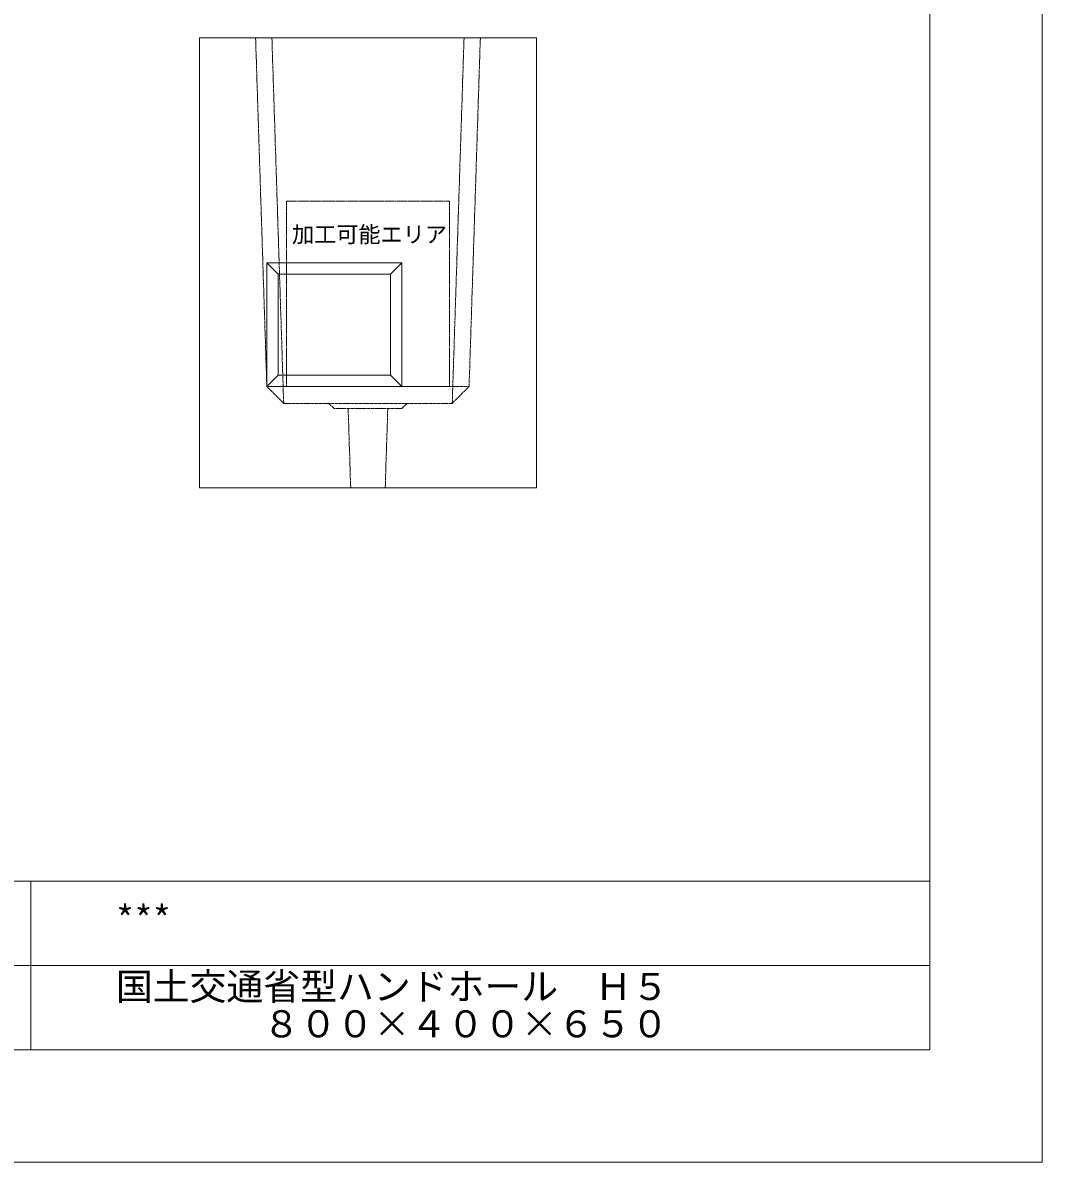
# Model space of a CAD drawing. Units: millimetres, scale not verified. Extents: x -2970 to 2970, y -2100 to 2100.
# Drawn here: x 1156 to 2970, y -2100 to -73 of the extents above; entities that cross this region are included whole.
import ezdxf
from ezdxf.enums import TextEntityAlignment as Align

# ---------------------------------------------------------------- set-up
doc = ezdxf.new("R2010")
doc.units = ezdxf.units.MM
doc.header["$LTSCALE"] = 10
doc.linetypes.add('LONG_DASHED1', pattern=[7, 6, -1])
doc.linetypes.add('LONG_DOUBLE_CHAIN', pattern=[21.8, 18, -1, 0.6, -0.6, 0.6, -1])
for name, color, linetype, lineweight in [('0-0_D-TTL', 7, 'Continuous', 9), ('0-1_Defpoints', 7, 'Continuous', 9), ('0-2_D-TTL-FRAM1', 134, 'Continuous', 9), ('0-3_D-TTL-TXT', 7, 'Continuous', 9), ('0-5_D-STR-STR5', 1, 'LONG_DOUBLE_CHAIN', 9), ('0-8_D-STR', 7, 'LONG_DASHED1', 9)]:
    doc.layers.add(name, color=color, linetype=linetype, lineweight=lineweight)
doc.styles.add('ＭＳ ゴシック', font='')
doc.styles.get('ＭＳ ゴシック').set_extended_font_data('MS Gothic')

# ---------------------------------------------------------------- blocks, each defined once
blk = doc.blocks.new('A$C4DE05FD1')
at = {"layer": '0-0_D-TTL', "color": 134}
for p in [(57400, 38000), (2000, 2000)]:
    blk.add_line(p, (57400, 2000), dxfattribs=at)
at = {"layer": '0-1_Defpoints', "color": 134}
for p in [(59400, 42000), (0, 0)]:
    blk.add_line(p, (59400, 0), dxfattribs=at)
at = {"layer": '0-2_D-TTL-FRAM1'}
for p, q in [((19400, 5000), (57400, 5000)), ((41400, 5000), (41400, 2000)), ((32400, 3500), (57400, 3500))]:
    blk.add_line(p, q, dxfattribs=at)
blk = doc.blocks.new('A$C64AB3010')
at = {"layer": '0-5_D-STR-STR5'}
for p, q in [((1450, -2900), (1450, -6200)), ((1450, -6200), (-1450, -6200))]:
    blk.add_line(p, q, dxfattribs=at)
blk.add_lwpolyline([(1450, -2900), (-1450, -2900), (-1450, -6200)], dxfattribs=at)
at = {"layer": '0-8_D-STR', "linetype": 'Continuous'}
for p, q in [((-3000, 0), (-3000, -8000)), ((-3000, 0), (3000, 0)), ((3000, 0), (3000, -8000)), ((-400, -4200), (-600, -4000)), ((1600, -4200), (1800, -4000)), ((-600, -6200), (-400, -6000)), ((1600, -6000), (1800, -6200)), ((-3000, -8000), (3000, -8000))]:
    blk.add_line(p, q, dxfattribs=at)
at = {"layer": '0-8_D-STR'}
for p, q in [((-2000, 0), (-1800, -6200)), ((-1709.7, 0), (-1500, -6500)), ((1709.7, 0), (1500, -6500)), ((2000, 0), (1800, -6200)), ((-1500, -6500), (-1800, -6200)), ((1800, -6200), (-1800, -6200)), ((1500, -6500), (1800, -6200)), ((1500, -6500), (-1500, -6500)), ((-600, -6590), (-700, -6500)), ((-600, -6590), (600, -6590)), ((-307.5, -8000), (-352.5, -6590)), ((307.5, -8000), (352.5, -6590)), ((600, -6590), (700, -6500))]:
    blk.add_line(p, q, dxfattribs=at)
at = {"layer": '0-8_D-STR', "linetype": 'Continuous'}
for points in [[(-600, -4000), (-600, -6200), (1800, -6200), (1800, -4000)], [(1600, -6000), (1600, -4200), (-400, -4200), (-400, -6000)]]:
    blk.add_lwpolyline(points, close=True, dxfattribs=at)

msp = doc.modelspace()

# ---------------------------------------------------------------- block references
at = {"layer": '0-0_D-TTL', "xscale": 0.1, "yscale": 0.1}
msp.add_blockref('A$C4DE05FD1', (-2970, -2100), dxfattribs=at)
at = {"layer": '0-8_D-STR', "xscale": -0.1, "yscale": 0.1}
msp.add_blockref('A$C64AB3010', (1770, -100), dxfattribs=at)

# ---------------------------------------------------------------- texts
at = {"layer": '0-3_D-TTL-TXT', "style": 'ＭＳ ゴシック'}
for s, p in [('***', (1321.32, -1706.2)), ('国土交通省型ハンドホール\u3000Ｈ５', (1321.32, -1825.88)), ('８００×４００×６５０', (1583.19, -1892.26))]:
    msp.add_text(s, height=48.09, dxfattribs=at).set_placement(p, align=Align.BOTTOM_LEFT)
at = {"layer": '0-5_D-STR-STR5', "style": 'ＭＳ ゴシック'}
msp.add_text('加工可能エリア', height=28.89, dxfattribs=at).set_placement((1634.77, -472.51), align=Align.BOTTOM_LEFT)

doc.saveas('drawing.dxf')
